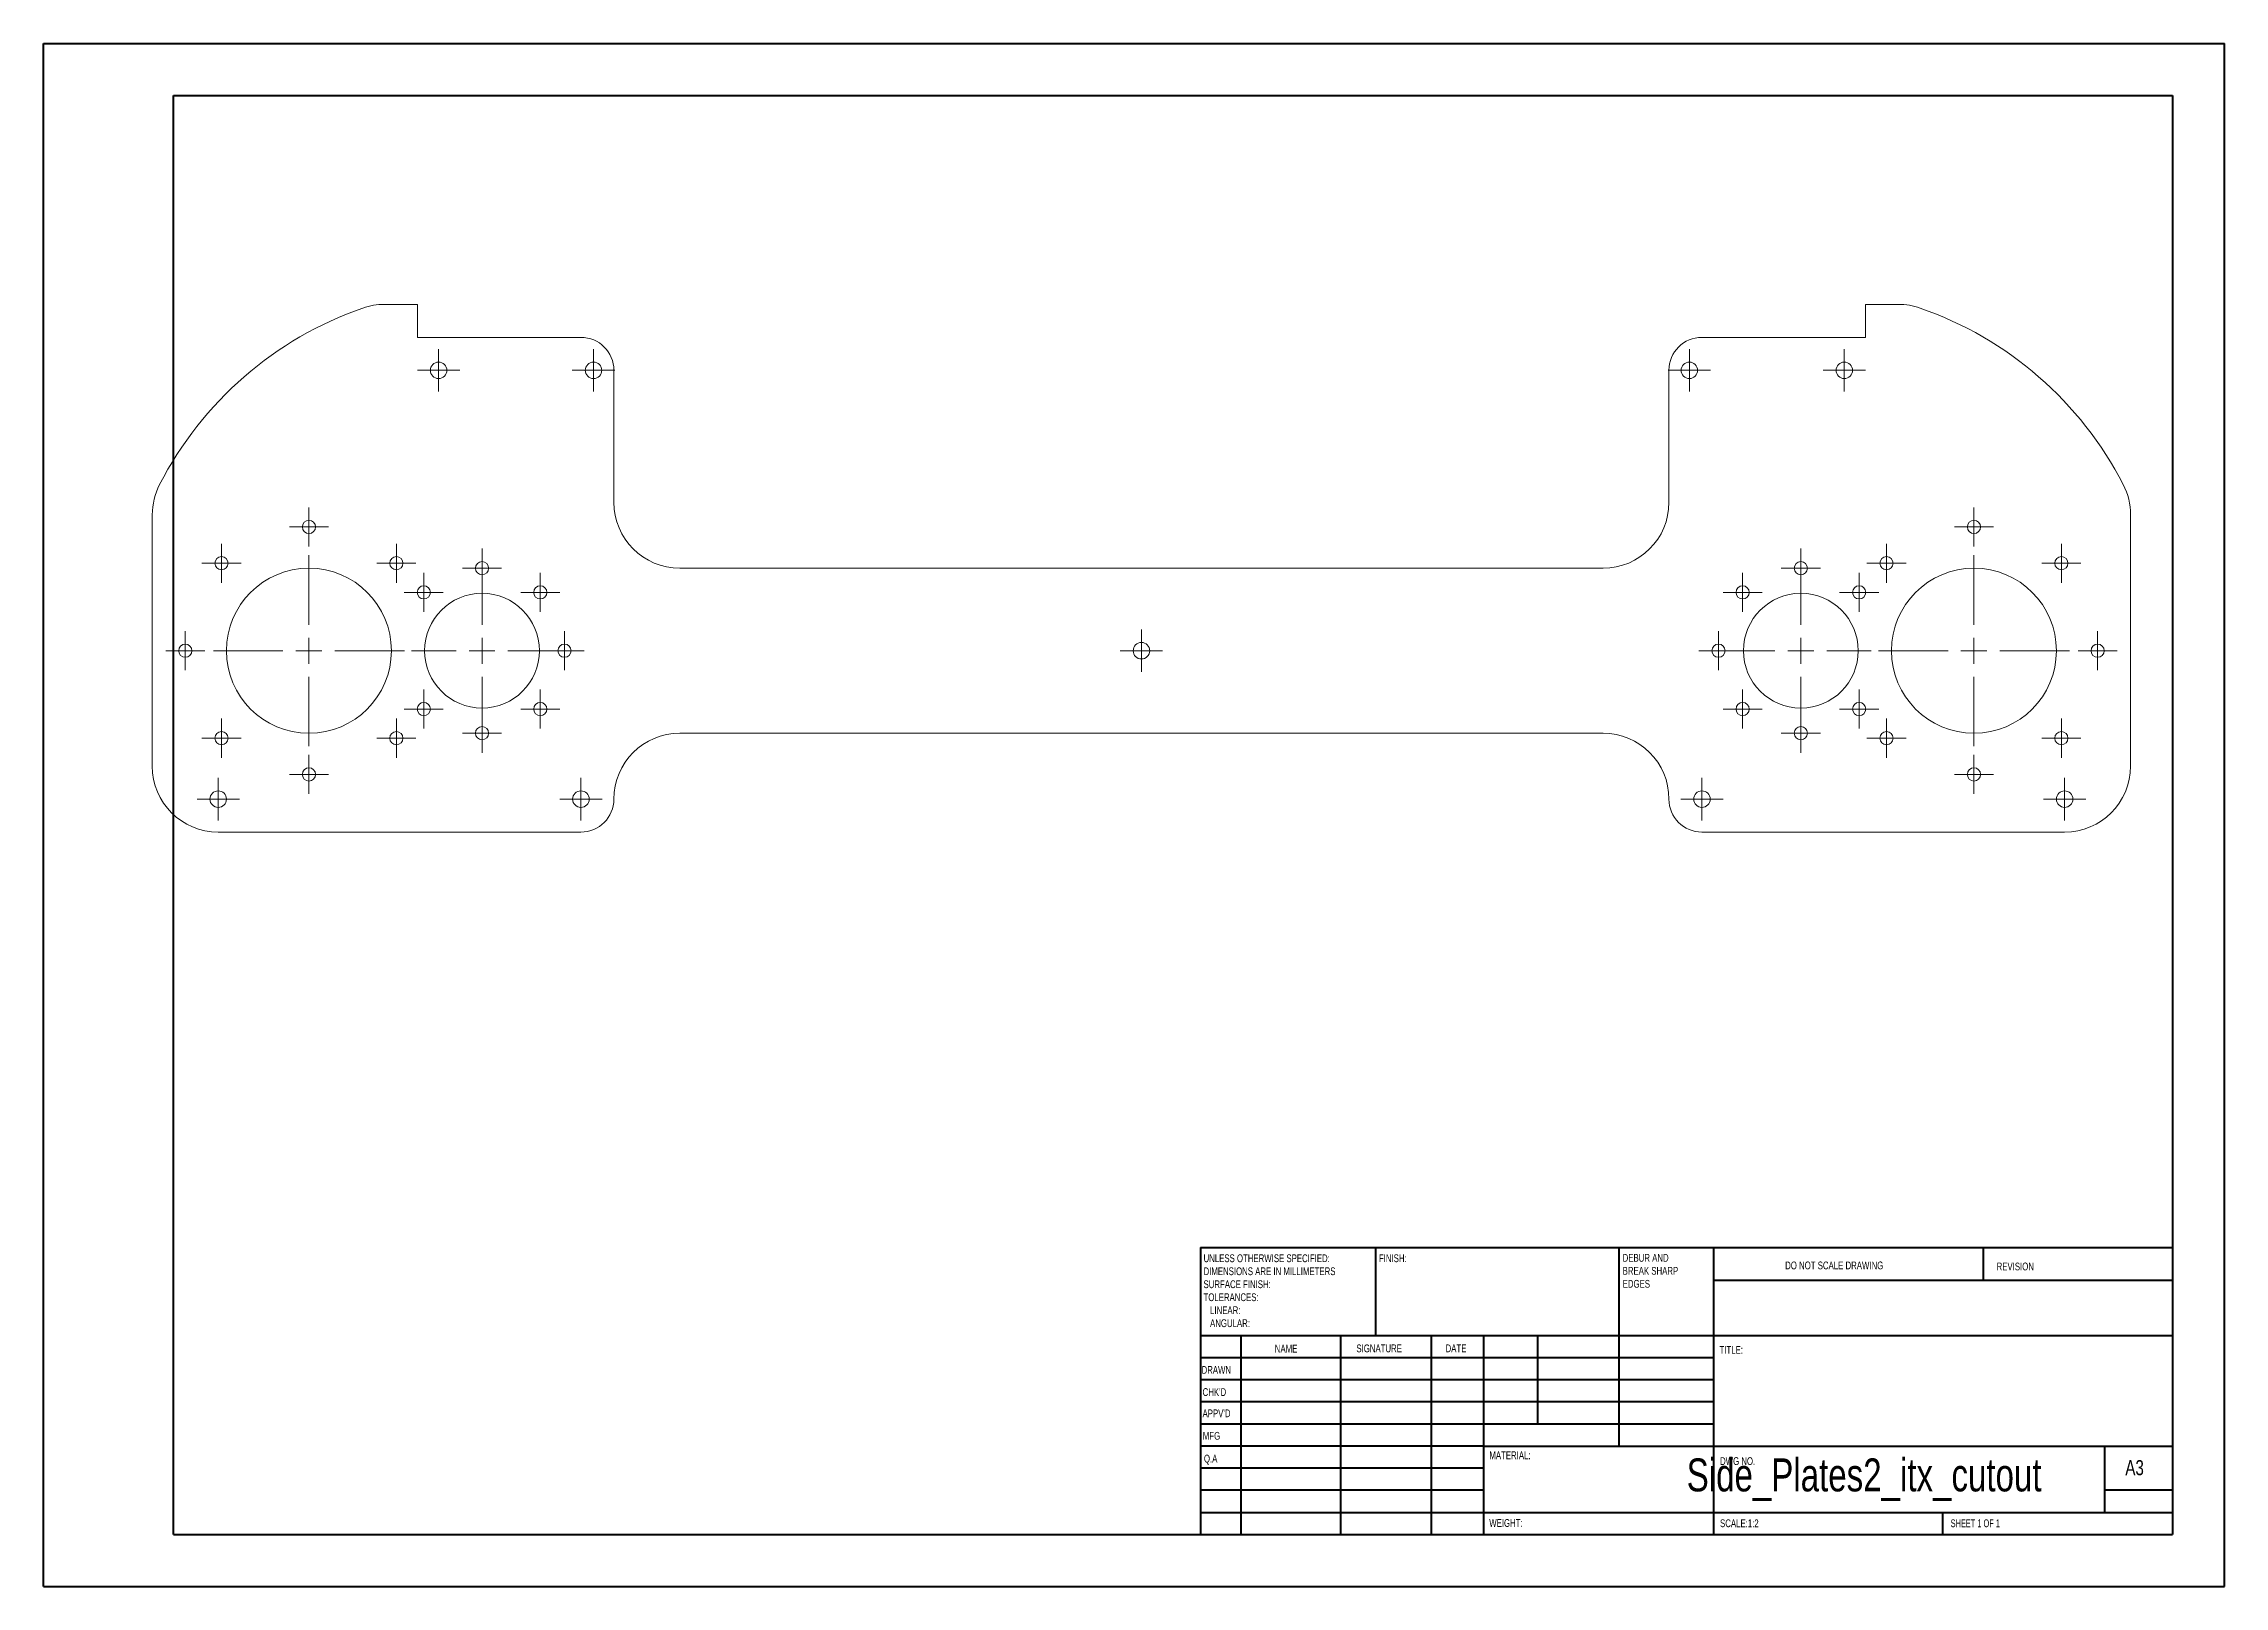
# Model space of a CAD drawing. Header units: millimetres. Extents: x 0 to 420, y 0 to 297.
import ezdxf

# ---------------------------------------------------------------- set-up
doc = ezdxf.new("R2010")
doc.units = ezdxf.units.MM
doc.styles.add('SLDTEXTSTYLE0', font='TXT', dxfattribs={"width": 0.75})
doc.styles.add('SLDTEXTSTYLE1', font='TXT', dxfattribs={"width": 0.6875})

# ---------------------------------------------------------------- blocks, each defined once
blk = doc.blocks.new('SW_NOTE_0')
at = {"color": 0, "linetype": 'Continuous', "lineweight": 0, "char_height": 1.5, "attachment_point": 1, "style": 'SLDTEXTSTYLE0'}
for s, insert in [('DEBUR AND ', (0, 1.93)), ('BREAK SHARP ', (0, -0.57)), ('EDGES', (0, -3.07))]:
    blk.add_mtext(s, dxfattribs=dict(at, insert=insert))
blk = doc.blocks.new('SW_NOTE_1')
at = {"color": 0, "linetype": 'Continuous', "lineweight": 0, "char_height": 1.5, "attachment_point": 1, "style": 'SLDTEXTSTYLE0'}
for s, insert in [('UNLESS OTHERWISE SPECIFIED:', (0, 1.93)), ('SURFACE FINISH:', (0, -3.07)), ('DIMENSIONS ARE IN MILLIMETERS', (0, -0.57)), ('TOLERANCES:', (0, -5.57)), ('   LINEAR:', (0, -8.07)), ('   ANGULAR:', (0, -10.57))]:
    blk.add_mtext(s, dxfattribs=dict(at, insert=insert))
blk = doc.blocks.new('SW_CENTERMARKSYMBOL_0')
at = {"color": 0, "linetype": 'Continuous', "lineweight": 0}
for p, q in [((0, 5), (0, 13.549)), ((-5, 0), (-13.549, 0)), ((0, 0), (-2.5, 0)), ((0, 0), (0, 2.5)), ((0, 0), (0, -2.5)), ((0, 0), (2.5, 0)), ((5, 0), (13.549, 0)), ((0, -5), (0, -13.549))]:
    blk.add_line(p, q, dxfattribs=at)
blk = doc.blocks.new('SW_CENTERMARKSYMBOL_1')
at = {"color": 0, "linetype": 'Continuous', "lineweight": 0}
for p, q in [((0, 5), (0, 13.549)), ((-5, 0), (-13.549, 0)), ((0, 0), (-2.5, 0)), ((0, 0), (0, 2.5)), ((0, 0), (0, -2.5)), ((0, 0), (2.5, 0)), ((5, 0), (13.549, 0)), ((0, -5), (0, -13.549))]:
    blk.add_line(p, q, dxfattribs=at)
blk = doc.blocks.new('SW_CENTERMARKSYMBOL_2')
at = {"color": 0, "linetype": 'Continuous', "lineweight": 0}
for p, q in [((0, 5), (0, 18.375)), ((-5, 0), (-18.375, 0)), ((0, 0), (-2.5, 0)), ((0, 0), (0, 2.5)), ((0, 0), (0, -2.5)), ((0, 0), (2.5, 0)), ((5, 0), (18.375, 0)), ((0, -5), (0, -18.375))]:
    blk.add_line(p, q, dxfattribs=at)
blk = doc.blocks.new('SW_CENTERMARKSYMBOL_3')
at = {"color": 0, "linetype": 'Continuous', "lineweight": 0}
for p, q in [((-2.5, 0), (-3.77, 0)), ((0, 0), (-2.5, 0)), ((0, 2.5), (0, 3.77)), ((0, 0), (0, 2.5)), ((0, 0), (0, -2.5)), ((0, 0), (2.5, 0)), ((2.5, 0), (3.77, 0)), ((0, -2.5), (0, -3.77))]:
    blk.add_line(p, q, dxfattribs=at)
blk = doc.blocks.new('SW_CENTERMARKSYMBOL_4')
at = {"color": 0, "linetype": 'Continuous', "lineweight": 0}
for p, q in [((-2.5, 0), (-3.77, 0)), ((0, 0), (-2.5, 0)), ((0, 2.5), (0, 3.77)), ((0, 0), (0, 2.5)), ((0, 0), (0, -2.5)), ((0, 0), (2.5, 0)), ((2.5, 0), (3.77, 0)), ((0, -2.5), (0, -3.77))]:
    blk.add_line(p, q, dxfattribs=at)
blk = doc.blocks.new('SW_CENTERMARKSYMBOL_5')
at = {"color": 0, "linetype": 'Continuous', "lineweight": 0}
for p, q in [((-2.5, 0), (-3.77, 0)), ((0, 0), (-2.5, 0)), ((0, 2.5), (0, 3.77)), ((0, 0), (0, 2.5)), ((0, 0), (0, -2.5)), ((0, 0), (2.5, 0)), ((2.5, 0), (3.77, 0)), ((0, -2.5), (0, -3.77))]:
    blk.add_line(p, q, dxfattribs=at)
blk = doc.blocks.new('SW_CENTERMARKSYMBOL_6')
at = {"color": 0, "linetype": 'Continuous', "lineweight": 0}
for p, q in [((-2.5, 0), (-3.77, 0)), ((0, 0), (-2.5, 0)), ((0, 2.5), (0, 3.77)), ((0, 0), (0, 2.5)), ((0, 0), (0, -2.5)), ((0, 0), (2.5, 0)), ((2.5, 0), (3.77, 0)), ((0, -2.5), (0, -3.77))]:
    blk.add_line(p, q, dxfattribs=at)
blk = doc.blocks.new('SW_CENTERMARKSYMBOL_7')
at = {"color": 0, "linetype": 'Continuous', "lineweight": 0}
for p, q in [((-2.5, 0), (-3.77, 0)), ((0, 0), (-2.5, 0)), ((0, 2.5), (0, 3.77)), ((0, 0), (0, 2.5)), ((0, 0), (0, -2.5)), ((0, 0), (2.5, 0)), ((2.5, 0), (3.77, 0)), ((0, -2.5), (0, -3.77))]:
    blk.add_line(p, q, dxfattribs=at)
blk = doc.blocks.new('SW_CENTERMARKSYMBOL_8')
at = {"color": 0, "linetype": 'Continuous', "lineweight": 0}
for p, q in [((-2.5, 0), (-3.77, 0)), ((0, 0), (-2.5, 0)), ((0, 2.5), (0, 3.77)), ((0, 0), (0, 2.5)), ((0, 0), (0, -2.5)), ((0, 0), (2.5, 0)), ((2.5, 0), (3.77, 0)), ((0, -2.5), (0, -3.77))]:
    blk.add_line(p, q, dxfattribs=at)
blk = doc.blocks.new('SW_CENTERMARKSYMBOL_9')
at = {"color": 0, "linetype": 'Continuous', "lineweight": 0}
for p, q in [((-2.5, 0), (-3.77, 0)), ((0, 0), (-2.5, 0)), ((0, 2.5), (0, 3.77)), ((0, 0), (0, 2.5)), ((0, 0), (0, -2.5)), ((0, 0), (2.5, 0)), ((2.5, 0), (3.77, 0)), ((0, -2.5), (0, -3.77))]:
    blk.add_line(p, q, dxfattribs=at)
blk = doc.blocks.new('SW_CENTERMARKSYMBOL_10')
at = {"color": 0, "linetype": 'Continuous', "lineweight": 0}
for p, q in [((-2.5, 0), (-3.77, 0)), ((0, 0), (-2.5, 0)), ((0, 2.5), (0, 3.77)), ((0, 0), (0, 2.5)), ((0, 0), (0, -2.5)), ((0, 0), (2.5, 0)), ((2.5, 0), (3.77, 0)), ((0, -2.5), (0, -3.77))]:
    blk.add_line(p, q, dxfattribs=at)
blk = doc.blocks.new('SW_CENTERMARKSYMBOL_11')
at = {"color": 0, "linetype": 'Continuous', "lineweight": 0}
for p, q in [((-2.5, 0), (-3.77, 0)), ((0, 0), (-2.5, 0)), ((0, 2.5), (0, 3.77)), ((0, 0), (0, 2.5)), ((0, 0), (0, -2.5)), ((0, 0), (2.5, 0)), ((2.5, 0), (3.77, 0)), ((0, -2.5), (0, -3.77))]:
    blk.add_line(p, q, dxfattribs=at)
blk = doc.blocks.new('SW_CENTERMARKSYMBOL_12')
at = {"color": 0, "linetype": 'Continuous', "lineweight": 0}
for p, q in [((-2.5, 0), (-3.77, 0)), ((0, 0), (-2.5, 0)), ((0, 2.5), (0, 3.77)), ((0, 0), (0, 2.5)), ((0, 0), (0, -2.5)), ((0, 0), (2.5, 0)), ((2.5, 0), (3.77, 0)), ((0, -2.5), (0, -3.77))]:
    blk.add_line(p, q, dxfattribs=at)
blk = doc.blocks.new('SW_CENTERMARKSYMBOL_13')
at = {"color": 0, "linetype": 'Continuous', "lineweight": 0}
for p, q in [((-2.5, 0), (-3.77, 0)), ((0, 0), (-2.5, 0)), ((0, 2.5), (0, 3.77)), ((0, 0), (0, 2.5)), ((0, 0), (0, -2.5)), ((0, 0), (2.5, 0)), ((2.5, 0), (3.77, 0)), ((0, -2.5), (0, -3.77))]:
    blk.add_line(p, q, dxfattribs=at)
blk = doc.blocks.new('SW_CENTERMARKSYMBOL_14')
at = {"color": 0, "linetype": 'Continuous', "lineweight": 0}
for p, q in [((-2.5, 0), (-3.77, 0)), ((0, 0), (-2.5, 0)), ((0, 2.5), (0, 3.77)), ((0, 0), (0, 2.5)), ((0, 0), (0, -2.5)), ((0, 0), (2.5, 0)), ((2.5, 0), (3.77, 0)), ((0, -2.5), (0, -3.77))]:
    blk.add_line(p, q, dxfattribs=at)
blk = doc.blocks.new('SW_CENTERMARKSYMBOL_15')
at = {"color": 0, "linetype": 'Continuous', "lineweight": 0}
for p, q in [((-2.5, 0), (-3.77, 0)), ((0, 0), (-2.5, 0)), ((0, 2.5), (0, 3.77)), ((0, 0), (0, 2.5)), ((0, 0), (0, -2.5)), ((0, 0), (2.5, 0)), ((2.5, 0), (3.77, 0)), ((0, -2.5), (0, -3.77))]:
    blk.add_line(p, q, dxfattribs=at)
blk = doc.blocks.new('SW_CENTERMARKSYMBOL_16')
at = {"color": 0, "linetype": 'Continuous', "lineweight": 0}
for p, q in [((-2.5, 0), (-3.77, 0)), ((0, 0), (-2.5, 0)), ((0, 2.5), (0, 3.77)), ((0, 0), (0, 2.5)), ((0, 0), (0, -2.5)), ((0, 0), (2.5, 0)), ((2.5, 0), (3.77, 0)), ((0, -2.5), (0, -3.77))]:
    blk.add_line(p, q, dxfattribs=at)
blk = doc.blocks.new('SW_CENTERMARKSYMBOL_17')
at = {"color": 0, "linetype": 'Continuous', "lineweight": 0}
for p, q in [((-2.5, 0), (-3.77, 0)), ((0, 0), (-2.5, 0)), ((0, 2.5), (0, 3.77)), ((0, 0), (0, 2.5)), ((0, 0), (0, -2.5)), ((0, 0), (2.5, 0)), ((2.5, 0), (3.77, 0)), ((0, -2.5), (0, -3.77))]:
    blk.add_line(p, q, dxfattribs=at)
blk = doc.blocks.new('SW_CENTERMARKSYMBOL_18')
at = {"color": 0, "linetype": 'Continuous', "lineweight": 0}
for p, q in [((-2.5, 0), (-3.77, 0)), ((0, 0), (-2.5, 0)), ((0, 2.5), (0, 3.77)), ((0, 0), (0, 2.5)), ((0, 0), (0, -2.5)), ((0, 0), (2.5, 0)), ((2.5, 0), (3.77, 0)), ((0, -2.5), (0, -3.77))]:
    blk.add_line(p, q, dxfattribs=at)
blk = doc.blocks.new('SW_CENTERMARKSYMBOL_19')
at = {"color": 0, "linetype": 'Continuous', "lineweight": 0}
for p, q in [((-2.5, 0), (-3.77, 0)), ((0, 0), (-2.5, 0)), ((0, 2.5), (0, 3.77)), ((0, 0), (0, 2.5)), ((0, 0), (0, -2.5)), ((0, 0), (2.5, 0)), ((2.5, 0), (3.77, 0)), ((0, -2.5), (0, -3.77))]:
    blk.add_line(p, q, dxfattribs=at)
blk = doc.blocks.new('SW_CENTERMARKSYMBOL_20')
at = {"color": 0, "linetype": 'Continuous', "lineweight": 0}
for p, q in [((-2.5, 0), (-3.77, 0)), ((0, 0), (-2.5, 0)), ((0, 2.5), (0, 3.77)), ((0, 0), (0, 2.5)), ((0, 0), (0, -2.5)), ((0, 0), (2.5, 0)), ((2.5, 0), (3.77, 0)), ((0, -2.5), (0, -3.77))]:
    blk.add_line(p, q, dxfattribs=at)
blk = doc.blocks.new('SW_CENTERMARKSYMBOL_21')
at = {"color": 0, "linetype": 'Continuous', "lineweight": 0}
for p, q in [((-2.5, 0), (-3.77, 0)), ((0, 0), (-2.5, 0)), ((0, 2.5), (0, 3.77)), ((0, 0), (0, 2.5)), ((0, 0), (0, -2.5)), ((0, 0), (2.5, 0)), ((2.5, 0), (3.77, 0)), ((0, -2.5), (0, -3.77))]:
    blk.add_line(p, q, dxfattribs=at)
blk = doc.blocks.new('SW_CENTERMARKSYMBOL_22')
at = {"color": 0, "linetype": 'Continuous', "lineweight": 0}
for p, q in [((-2.5, 0), (-3.77, 0)), ((0, 0), (-2.5, 0)), ((0, 2.5), (0, 3.77)), ((0, 0), (0, 2.5)), ((0, 0), (0, -2.5)), ((0, 0), (2.5, 0)), ((2.5, 0), (3.77, 0)), ((0, -2.5), (0, -3.77))]:
    blk.add_line(p, q, dxfattribs=at)
blk = doc.blocks.new('SW_CENTERMARKSYMBOL_23')
at = {"color": 0, "linetype": 'Continuous', "lineweight": 0}
for p, q in [((-2.5, 0), (-3.77, 0)), ((0, 0), (-2.5, 0)), ((0, 2.5), (0, 3.77)), ((0, 0), (0, 2.5)), ((0, 0), (0, -2.5)), ((0, 0), (2.5, 0)), ((2.5, 0), (3.77, 0)), ((0, -2.5), (0, -3.77))]:
    blk.add_line(p, q, dxfattribs=at)
blk = doc.blocks.new('SW_CENTERMARKSYMBOL_24')
at = {"color": 0, "linetype": 'Continuous', "lineweight": 0}
for p, q in [((-2.5, 0), (-3.77, 0)), ((0, 0), (-2.5, 0)), ((0, 2.5), (0, 3.77)), ((0, 0), (0, 2.5)), ((0, 0), (0, -2.5)), ((0, 0), (2.5, 0)), ((2.5, 0), (3.77, 0)), ((0, -2.5), (0, -3.77))]:
    blk.add_line(p, q, dxfattribs=at)
blk = doc.blocks.new('SW_CENTERMARKSYMBOL_25')
at = {"color": 0, "linetype": 'Continuous', "lineweight": 0}
for p, q in [((-2.5, 0), (-3.77, 0)), ((0, 0), (-2.5, 0)), ((0, 2.5), (0, 3.77)), ((0, 0), (0, 2.5)), ((0, 0), (0, -2.5)), ((0, 0), (2.5, 0)), ((2.5, 0), (3.77, 0)), ((0, -2.5), (0, -3.77))]:
    blk.add_line(p, q, dxfattribs=at)
blk = doc.blocks.new('SW_CENTERMARKSYMBOL_26')
at = {"color": 0, "linetype": 'Continuous', "lineweight": 0}
for p, q in [((-2.5, 0), (-3.77, 0)), ((0, 0), (-2.5, 0)), ((0, 2.5), (0, 3.77)), ((0, 0), (0, 2.5)), ((0, 0), (0, -2.5)), ((0, 0), (2.5, 0)), ((2.5, 0), (3.77, 0)), ((0, -2.5), (0, -3.77))]:
    blk.add_line(p, q, dxfattribs=at)
blk = doc.blocks.new('SW_CENTERMARKSYMBOL_27')
at = {"color": 0, "linetype": 'Continuous', "lineweight": 0}
for p, q in [((-2.5, 0), (-3.77, 0)), ((0, 0), (-2.5, 0)), ((0, 2.5), (0, 3.77)), ((0, 0), (0, 2.5)), ((0, 0), (0, -2.5)), ((0, 0), (2.5, 0)), ((2.5, 0), (3.77, 0)), ((0, -2.5), (0, -3.77))]:
    blk.add_line(p, q, dxfattribs=at)
blk = doc.blocks.new('SW_CENTERMARKSYMBOL_28')
at = {"color": 0, "linetype": 'Continuous', "lineweight": 0}
for p, q in [((-2.5, 0), (-3.77, 0)), ((0, 0), (-2.5, 0)), ((0, 2.5), (0, 3.77)), ((0, 0), (0, 2.5)), ((0, 0), (0, -2.5)), ((0, 0), (2.5, 0)), ((2.5, 0), (3.77, 0)), ((0, -2.5), (0, -3.77))]:
    blk.add_line(p, q, dxfattribs=at)
blk = doc.blocks.new('SW_CENTERMARKSYMBOL_29')
at = {"color": 0, "linetype": 'Continuous', "lineweight": 0}
for p, q in [((-2.5, 0), (-3.77, 0)), ((0, 0), (-2.5, 0)), ((0, 2.5), (0, 3.77)), ((0, 0), (0, 2.5)), ((0, 0), (0, -2.5)), ((0, 0), (2.5, 0)), ((2.5, 0), (3.77, 0)), ((0, -2.5), (0, -3.77))]:
    blk.add_line(p, q, dxfattribs=at)
blk = doc.blocks.new('SW_CENTERMARKSYMBOL_30')
at = {"color": 0, "linetype": 'Continuous', "lineweight": 0}
for p, q in [((-2.5, 0), (-3.77, 0)), ((0, 0), (-2.5, 0)), ((0, 2.5), (0, 3.77)), ((0, 0), (0, 2.5)), ((0, 0), (0, -2.5)), ((0, 0), (2.5, 0)), ((2.5, 0), (3.77, 0)), ((0, -2.5), (0, -3.77))]:
    blk.add_line(p, q, dxfattribs=at)
blk = doc.blocks.new('SW_CENTERMARKSYMBOL_31')
at = {"color": 0, "linetype": 'Continuous', "lineweight": 0}
for p, q in [((0, 5), (0, 18.375)), ((-5, 0), (-18.375, 0)), ((0, 0), (-2.5, 0)), ((0, 0), (0, 2.5)), ((0, 0), (0, -2.5)), ((0, 0), (2.5, 0)), ((5, 0), (18.375, 0)), ((0, -5), (0, -18.375))]:
    blk.add_line(p, q, dxfattribs=at)
blk = doc.blocks.new('SW_CENTERMARKSYMBOL_32')
at = {"color": 0, "linetype": 'Continuous', "lineweight": 0}
for p, q in [((-2.5, 0), (-4.0875, 0)), ((0, 0), (-2.5, 0)), ((0, 2.5), (0, 4.0875)), ((0, 0), (0, 2.5)), ((0, 0), (0, -2.5)), ((0, 0), (2.5, 0)), ((2.5, 0), (4.0875, 0)), ((0, -2.5), (0, -4.0875))]:
    blk.add_line(p, q, dxfattribs=at)
blk = doc.blocks.new('SW_CENTERMARKSYMBOL_33')
at = {"color": 0, "linetype": 'Continuous', "lineweight": 0}
for p, q in [((-2.5, 0), (-4.0875, 0)), ((0, 0), (-2.5, 0)), ((0, 2.5), (0, 4.0875)), ((0, 0), (0, 2.5)), ((0, 0), (0, -2.5)), ((0, 0), (2.5, 0)), ((2.5, 0), (4.0875, 0)), ((0, -2.5), (0, -4.0875))]:
    blk.add_line(p, q, dxfattribs=at)
blk = doc.blocks.new('SW_CENTERMARKSYMBOL_34')
at = {"color": 0, "linetype": 'Continuous', "lineweight": 0}
for p, q in [((-2.5, 0), (-4.0875, 0)), ((0, 0), (-2.5, 0)), ((0, 2.5), (0, 4.0875)), ((0, 0), (0, 2.5)), ((0, 0), (0, -2.5)), ((0, 0), (2.5, 0)), ((2.5, 0), (4.0875, 0)), ((0, -2.5), (0, -4.0875))]:
    blk.add_line(p, q, dxfattribs=at)
blk = doc.blocks.new('SW_CENTERMARKSYMBOL_35')
at = {"color": 0, "linetype": 'Continuous', "lineweight": 0}
for p, q in [((-2.5, 0), (-4.0875, 0)), ((0, 0), (-2.5, 0)), ((0, 2.5), (0, 4.0875)), ((0, 0), (0, 2.5)), ((0, 0), (0, -2.5)), ((0, 0), (2.5, 0)), ((2.5, 0), (4.0875, 0)), ((0, -2.5), (0, -4.0875))]:
    blk.add_line(p, q, dxfattribs=at)
blk = doc.blocks.new('SW_CENTERMARKSYMBOL_36')
at = {"color": 0, "linetype": 'Continuous', "lineweight": 0}
for p, q in [((-2.5, 0), (-4.0875, 0)), ((0, 0), (-2.5, 0)), ((0, 2.5), (0, 4.0875)), ((0, 0), (0, 2.5)), ((0, 0), (0, -2.5)), ((0, 0), (2.5, 0)), ((2.5, 0), (4.0875, 0)), ((0, -2.5), (0, -4.0875))]:
    blk.add_line(p, q, dxfattribs=at)
blk = doc.blocks.new('SW_CENTERMARKSYMBOL_37')
at = {"color": 0, "linetype": 'Continuous', "lineweight": 0}
for p, q in [((-2.5, 0), (-4.0875, 0)), ((0, 0), (-2.5, 0)), ((0, 2.5), (0, 4.0875)), ((0, 0), (0, 2.5)), ((0, 0), (0, -2.5)), ((0, 0), (2.5, 0)), ((2.5, 0), (4.0875, 0)), ((0, -2.5), (0, -4.0875))]:
    blk.add_line(p, q, dxfattribs=at)
blk = doc.blocks.new('SW_CENTERMARKSYMBOL_38')
at = {"color": 0, "linetype": 'Continuous', "lineweight": 0}
for p, q in [((-2.5, 0), (-4.0875, 0)), ((0, 0), (-2.5, 0)), ((0, 2.5), (0, 4.0875)), ((0, 0), (0, 2.5)), ((0, 0), (0, -2.5)), ((0, 0), (2.5, 0)), ((2.5, 0), (4.0875, 0)), ((0, -2.5), (0, -4.0875))]:
    blk.add_line(p, q, dxfattribs=at)
blk = doc.blocks.new('SW_CENTERMARKSYMBOL_39')
at = {"color": 0, "linetype": 'Continuous', "lineweight": 0}
for p, q in [((-2.5, 0), (-4.0875, 0)), ((0, 0), (-2.5, 0)), ((0, 2.5), (0, 4.0875)), ((0, 0), (0, 2.5)), ((0, 0), (0, -2.5)), ((0, 0), (2.5, 0)), ((2.5, 0), (4.0875, 0)), ((0, -2.5), (0, -4.0875))]:
    blk.add_line(p, q, dxfattribs=at)
blk = doc.blocks.new('SW_CENTERMARKSYMBOL_40')
at = {"color": 0, "linetype": 'Continuous', "lineweight": 0}
for p, q in [((-2.5, 0), (-4.0875, 0)), ((0, 0), (-2.5, 0)), ((0, 2.5), (0, 4.0875)), ((0, 0), (0, 2.5)), ((0, 0), (0, -2.5)), ((0, 0), (2.5, 0)), ((2.5, 0), (4.0875, 0)), ((0, -2.5), (0, -4.0875))]:
    blk.add_line(p, q, dxfattribs=at)

msp = doc.modelspace()

# ---------------------------------------------------------------- linework, layer by layer
at = {"color": 7, "linetype": 'Continuous', "lineweight": 40}
for p, q in [((0.08, 0.21), (0.08, 297.21)), ((0.08, 297.21), (420.08, 297.21)), ((420.08, 0.21), (420.08, 297.21)), ((25.08, 10.21), (25.08, 287.21)), ((25.08, 287.21), (410.08, 287.21)), ((410.08, 287.21), (410.08, 10.21)), ((222.88, 65.46), (410.08, 65.46)), ((222.88, 65.46), (222.88, 10.21)), ((256.68, 48.46), (256.68, 65.46)), ((303.48, 65.46), (303.48, 27.21)), ((321.68, 65.46), (321.68, 10.21)), ((373.68, 59.09), (373.68, 65.46)), ((410.08, 59.09), (321.68, 59.09)), ((410.08, 48.46), (222.88, 48.46)), ((230.68, 48.46), (230.68, 10.21)), ((249.87, 48.46), (249.87, 10.21)), ((267.28, 48.46), (267.28, 10.21)), ((277.48, 10.21), (277.48, 48.46)), ((287.88, 31.46), (287.88, 48.46)), ((321.68, 44.21), (222.88, 44.21)), ((321.68, 39.96), (222.88, 39.96)), ((321.68, 35.71), (222.88, 35.71)), ((321.68, 31.46), (222.88, 31.46)), ((277.48, 27.21), (222.88, 27.21)), ((277.48, 27.21), (410.08, 27.21)), ((397.08, 14.46), (397.08, 27.21)), ((277.48, 22.96), (222.88, 22.96)), ((277.48, 18.71), (222.88, 18.71)), ((410.08, 18.71), (397.08, 18.71)), ((222.88, 14.46), (410.08, 14.46)), ((365.88, 10.21), (365.88, 14.46)), ((25.08, 10.21), (410.08, 10.21)), ((0.08, 0.21), (420.08, 0.21))]:
    msp.add_line(p, q, dxfattribs=at)
at = {"color": 7, "linetype": 'Continuous', "lineweight": 15}
for p, q in [((72.08, 247.02), (65.73, 247.02)), ((72.08, 247.02), (72.08, 240.67)), ((350.95, 240.67), (350.95, 247.02)), ((357.3, 247.02), (350.95, 247.02)), ((72.08, 240.67), (103.56, 240.67)), ((319.46, 240.67), (350.95, 240.67)), ((109.91, 234.32), (109.91, 208.92)), ((313.11, 208.92), (313.11, 234.32)), ((21.01, 206.52), (21.01, 158.12)), ((402.01, 158.12), (402.01, 206.52)), ((122.61, 196.22), (300.41, 196.22)), ((300.41, 164.47), (122.61, 164.47)), ((33.71, 145.42), (103.56, 145.42)), ((319.46, 145.42), (389.31, 145.42))]:
    msp.add_line(p, q, dxfattribs=at)
for centre, radius in [((76.15, 234.32), 1.59), ((105.99, 234.32), 1.59), ((317.04, 234.32), 1.59), ((346.88, 234.32), 1.59), ((51.18, 204.16), 1.27), ((371.85, 204.16), 1.27), ((34.34, 197.18), 1.27), ((68.02, 197.18), 1.27), ((84.51, 196.22), 1.27), ((338.51, 196.22), 1.27), ((355.01, 197.18), 1.27), ((388.69, 197.18), 1.27), ((51.18, 180.34), 15.88), ((371.85, 180.34), 15.88), ((73.29, 191.57), 1.27), ((84.51, 180.34), 11.05), ((95.74, 191.57), 1.27), ((327.29, 191.57), 1.27), ((338.51, 180.34), 11.05), ((349.74, 191.57), 1.27), ((27.36, 180.34), 1.27), ((100.39, 180.34), 1.27), ((211.51, 180.34), 1.59), ((322.64, 180.34), 1.27), ((395.66, 180.34), 1.27), ((73.29, 169.12), 1.27), ((95.74, 169.12), 1.27), ((327.29, 169.12), 1.27), ((349.74, 169.12), 1.27), ((34.34, 163.5), 1.27), ((68.02, 163.5), 1.27), ((84.51, 164.47), 1.27), ((338.51, 164.47), 1.27), ((355.01, 163.5), 1.27), ((388.69, 163.5), 1.27), ((51.18, 156.53), 1.27), ((371.85, 156.53), 1.27), ((33.71, 151.77), 1.59), ((103.56, 151.77), 1.59), ((319.46, 151.77), 1.59), ((389.31, 151.77), 1.59)]:
    msp.add_circle(centre, radius, dxfattribs=at)
for centre, radius, start, end in [((84.51, 180.34), 69.85, 109.1881, 152.734), ((65.73, 234.32), 12.7, 90, 109.1881), ((357.3, 234.32), 12.7, 70.8119, 90), ((338.51, 180.34), 69.85, 27.266, 70.8119), ((103.56, 234.32), 6.35, 0, 90), ((319.46, 234.32), 6.35, 90, 180), ((33.71, 206.52), 12.7, 152.734, 180), ((389.31, 206.52), 12.7, 0, 27.266), ((122.61, 208.92), 12.7, 180, 270), ((300.41, 208.92), 12.7, 270, 0), ((122.61, 151.77), 12.7, 90, 180), ((300.41, 151.77), 12.7, 0, 90), ((33.71, 158.12), 12.7, 180, 270), ((389.31, 158.12), 12.7, 270, 0), ((103.56, 151.77), 6.35, 270, 360), ((319.46, 151.77), 6.35, 180, 270)]:
    msp.add_arc(centre, radius, start, end, dxfattribs=at)

# ---------------------------------------------------------------- block references
at = {"color": 7, "linetype": 'Continuous', "lineweight": 0}
for name, p in [('SW_CENTERMARKSYMBOL_32', (76.15, 234.32)), ('SW_CENTERMARKSYMBOL_33', (105.99, 234.32)), ('SW_CENTERMARKSYMBOL_34', (317.04, 234.32)), ('SW_CENTERMARKSYMBOL_35', (346.88, 234.32)), ('SW_CENTERMARKSYMBOL_4', (51.18, 204.16)), ('SW_CENTERMARKSYMBOL_29', (371.85, 204.16)), ('SW_CENTERMARKSYMBOL_10', (34.34, 197.18)), ('SW_CENTERMARKSYMBOL_2', (51.18, 180.34)), ('SW_CENTERMARKSYMBOL_3', (68.02, 197.18)), ('SW_CENTERMARKSYMBOL_5', (84.51, 196.22)), ('SW_CENTERMARKSYMBOL_23', (338.51, 196.22)), ('SW_CENTERMARKSYMBOL_30', (355.01, 197.18)), ('SW_CENTERMARKSYMBOL_31', (371.85, 180.34)), ('SW_CENTERMARKSYMBOL_24', (388.69, 197.18)), ('SW_CENTERMARKSYMBOL_18', (73.29, 191.57)), ('SW_CENTERMARKSYMBOL_1', (84.51, 180.34)), ('SW_CENTERMARKSYMBOL_12', (95.74, 191.57)), ('SW_CENTERMARKSYMBOL_22', (327.29, 191.57)), ('SW_CENTERMARKSYMBOL_0', (338.51, 180.34)), ('SW_CENTERMARKSYMBOL_11', (349.74, 191.57)), ('SW_CENTERMARKSYMBOL_9', (27.36, 180.34)), ('SW_CENTERMARKSYMBOL_13', (100.39, 180.34)), ('SW_CENTERMARKSYMBOL_40', (211.51, 180.34)), ('SW_CENTERMARKSYMBOL_21', (322.64, 180.34)), ('SW_CENTERMARKSYMBOL_25', (395.66, 180.34)), ('SW_CENTERMARKSYMBOL_16', (73.29, 169.12)), ('SW_CENTERMARKSYMBOL_14', (95.74, 169.12)), ('SW_CENTERMARKSYMBOL_20', (327.29, 169.12)), ('SW_CENTERMARKSYMBOL_17', (349.74, 169.12)), ('SW_CENTERMARKSYMBOL_15', (84.51, 164.47)), ('SW_CENTERMARKSYMBOL_19', (338.51, 164.47)), ('SW_CENTERMARKSYMBOL_8', (34.34, 163.5)), ('SW_CENTERMARKSYMBOL_6', (68.02, 163.5)), ('SW_CENTERMARKSYMBOL_28', (355.01, 163.5)), ('SW_CENTERMARKSYMBOL_26', (388.69, 163.5)), ('SW_CENTERMARKSYMBOL_7', (51.18, 156.53)), ('SW_CENTERMARKSYMBOL_27', (371.85, 156.53)), ('SW_CENTERMARKSYMBOL_36', (33.71, 151.77)), ('SW_CENTERMARKSYMBOL_37', (103.56, 151.77)), ('SW_CENTERMARKSYMBOL_38', (319.46, 151.77)), ('SW_CENTERMARKSYMBOL_39', (389.31, 151.77)), ('SW_NOTE_1', (223.47, 62.2)), ('SW_NOTE_0', (304.19, 62.28))]:
    msp.add_blockref(name, p, dxfattribs=at)

# ---------------------------------------------------------------- texts
at = {"color": 7, "linetype": 'Continuous', "lineweight": 0, "attachment_point": 1}
for s, insert, char_height, style in [('FINISH:', (257.25, 64.13), 1.5, 'SLDTEXTSTYLE0'), ('DO NOT SCALE DRAWING', (335.49, 62.75), 1.5, 'SLDTEXTSTYLE0'), ('REVISION', (376.21, 62.55), 1.5, 'SLDTEXTSTYLE0'), ('NAME', (237.2, 46.72), 1.5, 'SLDTEXTSTYLE0'), ('SIGNATURE', (252.91, 46.78), 1.5, 'SLDTEXTSTYLE0'), ('DATE', (270.09, 46.79), 1.5, 'SLDTEXTSTYLE0'), ('TITLE:', (322.84, 46.49), 1.5, 'SLDTEXTSTYLE0'), ('DRAWN', (223.09, 42.64), 1.5, 'SLDTEXTSTYLE0'), ("CHK'D", (223.29, 38.37), 1.5, 'SLDTEXTSTYLE0'), ("APPV'D", (223.28, 34.28), 1.5, 'SLDTEXTSTYLE0'), ('MFG', (223.33, 29.95), 1.5, 'SLDTEXTSTYLE0'), ('Q.A', (223.55, 25.56), 1.5, 'SLDTEXTSTYLE0'), ('MATERIAL:', (278.52, 26.2), 1.5, 'SLDTEXTSTYLE0'), ('Side_Plates2_itx_cutout', (316.53, 24.85), 6.35, 'SLDTEXTSTYLE0'), ('DWG NO.', (322.95, 25.08), 1.5, 'SLDTEXTSTYLE0'), ('A3', (401, 24.52), 2.91, 'SLDTEXTSTYLE0'), ('WEIGHT: ', (278.5, 13.16), 1.499, 'SLDTEXTSTYLE0'), ('SCALE:1:2', (322.95, 13.11), 1.5, 'SLDTEXTSTYLE0'), ('SHEET 1 OF 1', (367.36, 13.11), 1.5, 'SLDTEXTSTYLE1')]:
    msp.add_mtext(s, dxfattribs=dict(at, insert=insert, char_height=char_height, style=style))

doc.saveas('drawing.dxf')
